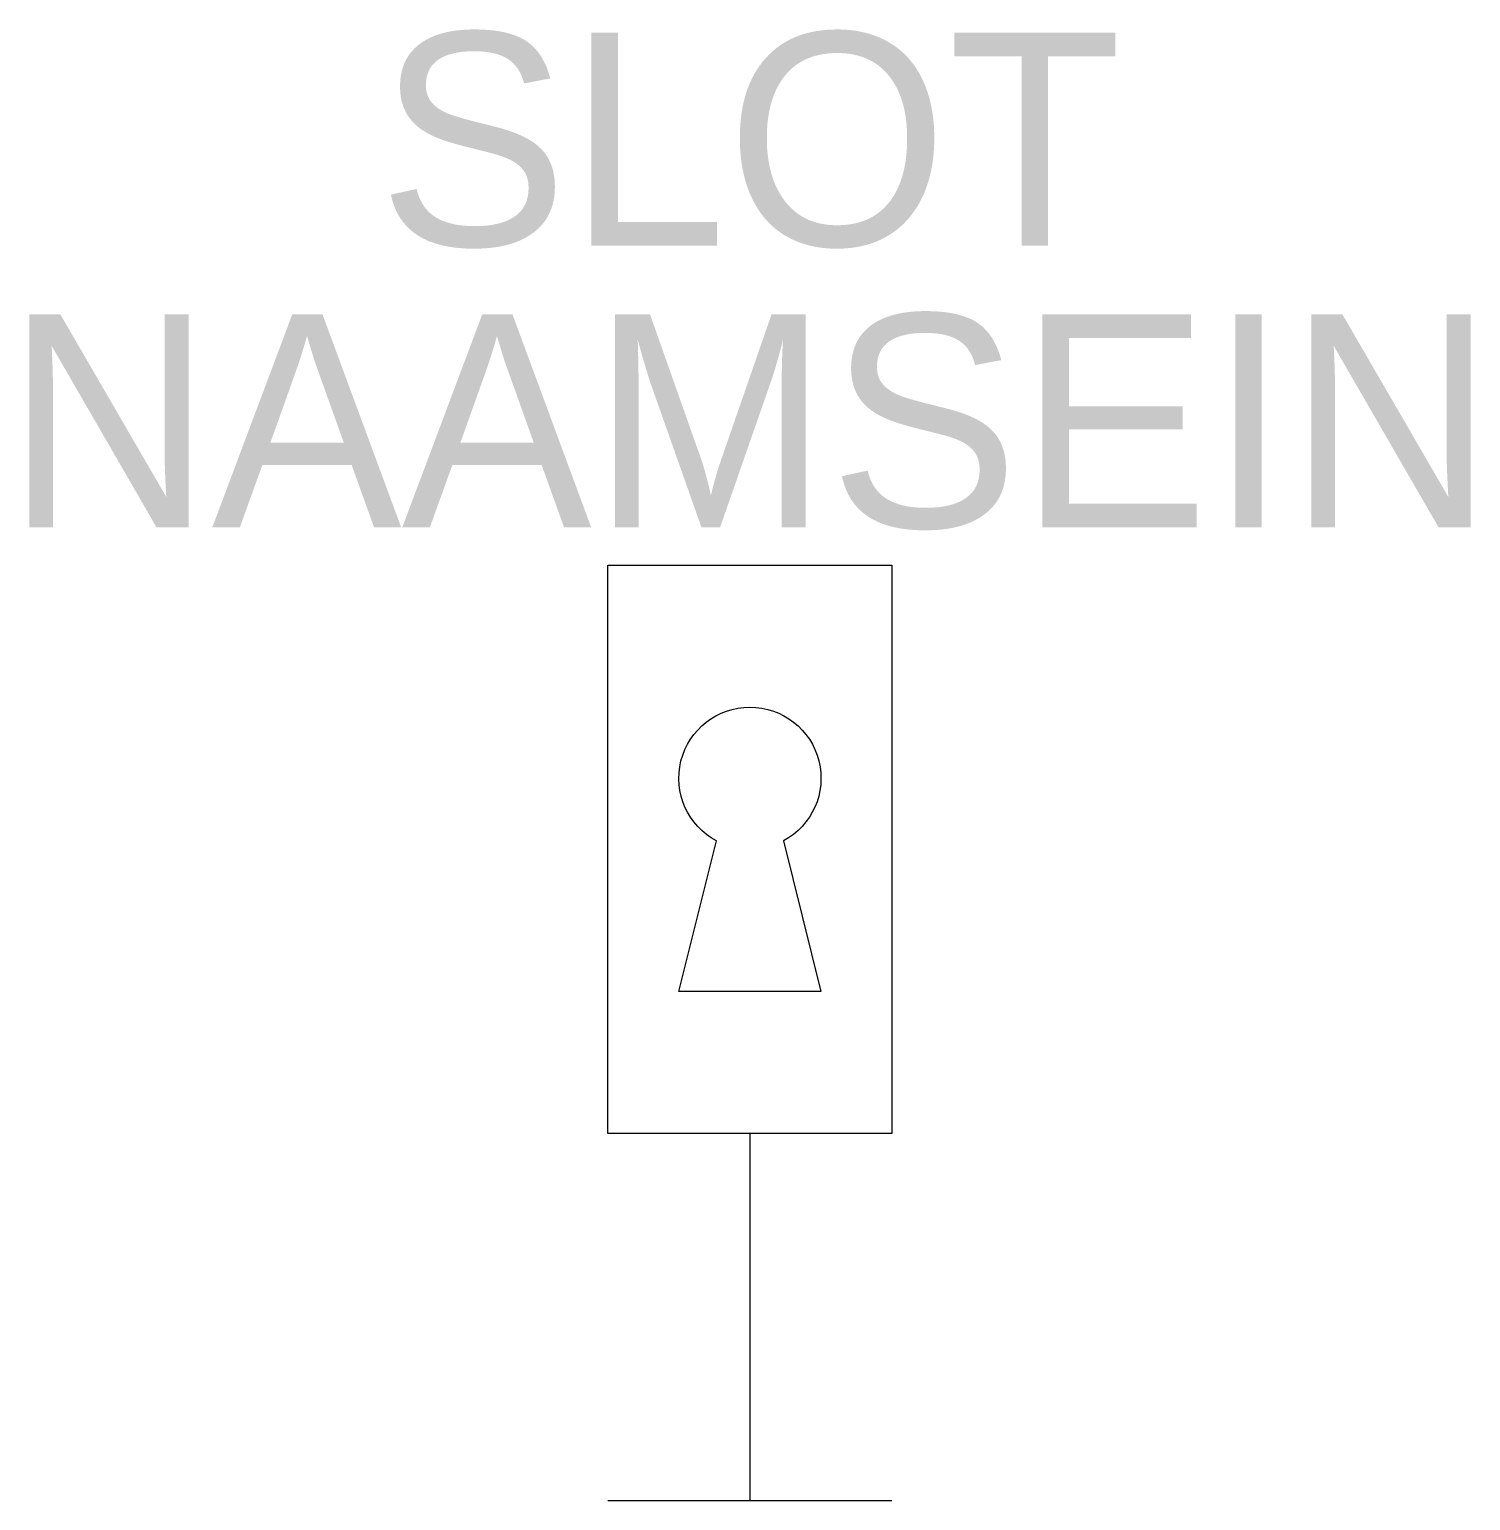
# Model space of a CAD drawing. Header units: metres. Extents: x -1.01 to 1.01, y 0 to 2.07.
import ezdxf
from ezdxf.enums import TextEntityAlignment as Align

# ---------------------------------------------------------------- set-up
doc = ezdxf.new("R2010")
doc.units = ezdxf.units.M
doc.styles.add('ISOPLUS', font='isoplus')
doc.styles.get("Standard").update_dxf_attribs({"font": 'isoplus.shx'})

msp = doc.modelspace()

# ---------------------------------------------------------------- linework, layer by layer
at = {"color": 0}
for p, q in [((0, 0.517), (0, 0)), ((-0.2, 0), (0.2, 0))]:
    msp.add_line(p, q, dxfattribs=at)
msp.add_lwpolyline([(-0.2, 1.317), (0.2, 1.317), (0.2, 0.517), (-0.2, 0.517)], close=True, dxfattribs=at)
msp.add_lwpolyline([(-0.1, 0.717), (-0.0471, 0.9288, -4), (0.0471, 0.9288), (0.1, 0.717)], format="xyb", close=True, dxfattribs=at)

# ---------------------------------------------------------------- texts
at = {"color": 0, "style": 'ISOPLUS'}
msp.add_attdef('SLOT', text='', height=0.3, dxfattribs=at).set_placement((0, 1.917), align=Align.MIDDLE_CENTER)
at = {"color": 0}
msp.add_attdef('NAAMSEIN', text='', height=0.3, dxfattribs=at).set_placement((0, 1.5204), align=Align.MIDDLE_CENTER)

doc.saveas('drawing.dxf')
